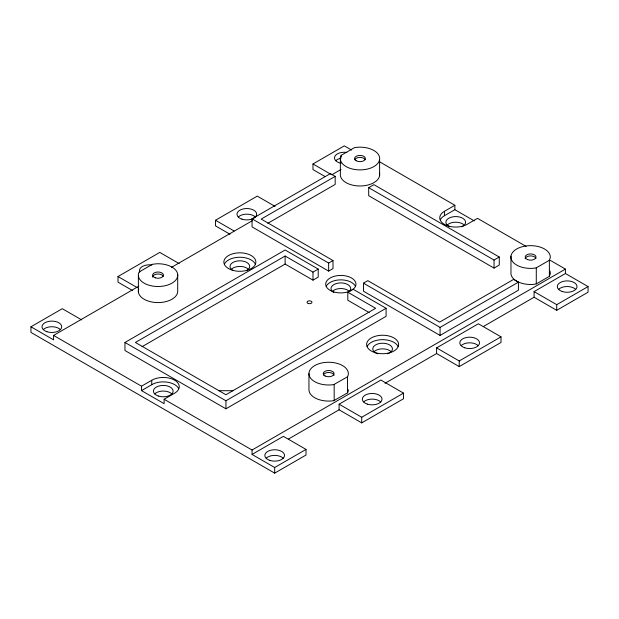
<?xml version="1.0" encoding="UTF-8"?>
<svg xmlns="http://www.w3.org/2000/svg" width="619" height="619" viewBox="0 0 619 619"><rect width="100%" height="100%" fill="white"/><g stroke="black" fill="none" stroke-linecap="round" stroke-linejoin="round"><path stroke-width="0.93" d="M549.37 260.266L550.229 257.937A19.7 11.374 0 0 0 530.452 245.658A19.7 11.374 0 0 0 510.992 258.108A19.7 11.374 0 0 0 534.166 268.213L536.286 267.818L549.37 260.266L549.37 276.345L536.286 283.904L534.166 284.299A19.7 11.374 0 0 1 510.969 272.205L510.969 256.127M549.37 276.345L550.229 274.024A19.7 11.374 0 0 0 549.974 271.06M340.365 157.566L341.224 155.292L354.292 147.748L356.521 147.337A19.7 11.374 0 0 1 379.602 157.512A19.7 11.374 0 0 1 360.034 169.9A19.7 11.374 0 0 1 340.365 157.566L340.365 173.645A19.7 11.374 0 0 0 360.892 185.971A19.7 11.374 0 0 0 379.377 172.616M347.499 376.816L347.677 376.569A19.7 11.374 0 0 0 330.368 362.301A19.7 11.374 0 0 0 309.028 374.619A19.7 11.374 0 0 0 333.749 384.608L347.499 376.816L347.499 392.895L333.749 400.694A19.7 11.374 0 0 1 308.951 389.707L308.951 373.628M347.499 392.895L347.677 392.655A19.7 11.374 0 0 0 348.35 389.707M483.362 326.523L534.081 297.236L534.081 291.611L565.418 273.513L565.418 269.095L252.049 450.013L252.049 454.439L283.386 436.349L306.018 449.409L306.018 455.042L274.681 473.133L30.95 332.418L30.95 326.786L62.287 308.695L81.685 319.899M132.543 290.559L117.997 282.163L117.997 276.531L159.779 252.413L179.177 263.609M230.036 234.276L215.489 225.873L215.489 220.248L257.272 196.122L275.053 206.39M325.107 176.585L312.982 169.591L312.982 163.958L344.319 145.867L351.592 150.069M335.181 176.369L261.187 219.087L333.007 260.553L333.007 268.592L328.65 271.107L252.049 226.879L252.049 218.84L330.391 173.606L335.181 176.369L335.181 184.416L267.841 223.289M30.95 326.786L53.582 339.854L53.582 335.428L138.818 286.218M171.409 267.408L252.467 220.604M331.854 174.775L341.046 169.467M368.692 187.681L373.915 184.663L499.262 257.032L499.262 265.071L494.039 268.089L368.692 195.72L368.692 187.681L494.039 260.05L499.262 257.032M369.102 312.549L347.801 300.254L347.801 292.214L353.023 289.197L386.101 308.293L386.101 316.332L225.935 408.803L124.961 350.509L124.961 342.469L285.127 249.999L318.205 269.095L318.205 277.134L312.982 280.152L285.127 264.065L142.099 346.648M318.205 269.095L312.982 272.112L285.127 256.026L135.406 342.469L225.935 394.736L375.656 308.293L347.801 292.214M252.049 218.84L328.65 263.06L333.007 260.553M141.503 386.194L151.74 380.283A16.001 9.239 0 0 1 174.365 380.043A16.001 9.239 0 0 1 174.782 393.104L164.128 399.255L164.128 403.681L141.503 390.612L141.503 386.194L53.582 335.428M526.065 246.37L477.497 218.337L467.051 224.364A16.001 9.239 0 0 1 444.419 224.364A16.001 9.239 0 0 1 444.427 211.303L454.872 205.268L454.872 209.694L474.27 220.89M440.279 219.861A16.001 9.239 0 0 1 444.427 215.722L454.872 209.694M141.503 390.612L151.74 384.701A16.001 9.239 0 0 1 178.643 388.562M363.469 283.169L367.825 280.655L439.637 322.112L513.623 279.393L518.413 282.163L518.413 290.203L440.07 335.428L363.469 291.209L363.469 283.169L440.07 327.389L518.413 282.163M124.961 342.469L225.935 400.764L386.101 308.293M339.096 409.809L339.096 404.184L380.878 380.058L403.511 393.127L403.511 398.752L361.728 422.878L339.096 409.809L288.377 439.095M436.588 353.526L436.588 347.893L478.371 323.776L501.003 336.837L501.003 342.469L459.221 366.587L436.588 353.526L385.033 383.285M252.049 454.439L274.681 467.507L306.018 449.409M339.096 404.184L361.728 417.252L403.511 393.127M436.588 347.893L459.221 360.962L501.003 336.837M534.081 291.611L556.713 304.672L588.05 286.582L588.05 292.214L556.713 310.305L534.081 297.236M218.971 390.713L232.899 390.713M379.509 161.76L454.872 205.268M550.345 260.39L565.418 269.095M565.418 273.513L588.05 286.582M312.982 163.958L330.763 174.225M215.489 220.248L234.083 230.98M117.997 276.531L137.395 287.734M164.128 399.255L252.049 450.013M556.713 304.672L556.713 310.305M536.286 267.818L536.286 283.904M494.039 260.05L494.039 268.089M459.221 360.962L459.221 366.587M444.427 211.303L444.427 215.722M440.07 327.389L440.07 335.428M379.609 159.493L379.609 175.579M361.728 417.252L361.728 422.878M341.224 155.292L341.224 157.18M334.175 384.507L334.175 400.594M328.65 263.06L328.65 271.107M312.982 272.112L312.982 280.152M285.127 256.026L285.127 264.065M274.681 467.507L274.681 473.133M225.935 400.764L225.935 408.803M177.699 274.41L177.699 290.489A19.7 11.374 0 0 1 156.7 302.552A19.7 11.374 0 0 1 138.733 288.957M151.74 380.283L151.74 384.701M138.377 275.842L138.377 291.92M333.873 292.617A9.85 5.687 0 0 1 333.873 284.57A9.85 5.687 0 0 1 347.801 284.57A9.85 5.687 0 0 1 347.801 292.617M332.31 291.379A9.85 5.687 0 0 1 349.364 291.379M340.953 163.269A9.85 5.687 0 0 1 334.925 156.22A9.85 5.687 0 0 1 346.864 152.436M139.824 271.973A9.85 5.687 0 0 1 151.879 265.009M232.899 270.503A9.85 5.687 0 0 1 232.899 262.464A9.85 5.687 0 0 1 246.826 262.464A9.85 5.687 0 0 1 246.826 270.503M377.698 353.828A9.85 5.687 0 0 1 375.075 345.247A9.85 5.687 0 0 1 390.163 345.247A9.85 5.687 0 0 1 387.54 353.828M449.603 226.701A9.85 5.687 0 0 1 448.597 218.337A9.85 5.687 0 0 1 463.12 218.492A9.85 5.687 0 0 1 461.596 226.825M43.315 329.571A9.85 5.687 0 0 1 60.368 329.571M231.336 269.265A9.85 5.687 0 0 1 248.389 269.265M238.3 216.998A9.85 5.687 0 0 1 255.353 216.998M335.792 160.716A9.85 5.687 0 0 1 340.953 158.216M446.709 225.618A9.85 5.687 0 0 1 463.654 224.504M154.735 393.901A9.85 5.687 0 0 1 171.788 393.901M266.155 458.23A9.85 5.687 0 0 1 283.208 458.23M363.647 401.94A9.85 5.687 0 0 1 380.7 401.94M461.14 345.657A9.85 5.687 0 0 1 478.193 345.657M558.632 289.367A9.85 5.687 0 0 1 575.685 289.367M374.093 351.685A9.85 5.687 0 0 1 391.146 351.685M152.622 277.134A5.416 3.126 0 0 1 157.334 274.031A5.416 3.126 0 0 1 163.269 276.322M323.319 375.083A5.416 3.126 0 0 1 328.898 372.514A5.416 3.126 0 0 1 334.051 375.369M525.206 258.742A5.416 3.126 0 0 1 530.406 255.918A5.416 3.126 0 0 1 535.938 258.525M354.757 159.733A5.416 3.126 0 0 1 359.987 157.412A5.416 3.126 0 0 1 365.218 159.733M224.403 264.089A16.001 9.239 0 0 1 239.863 257.241A16.001 9.239 0 0 1 255.322 264.089M351.716 290.249A15.135 8.743 0 0 1 326.375 286.759A15.135 8.743 0 0 1 343.87 275.61A15.135 8.743 0 0 1 352.381 289.824M326.151 286.473A15.135 8.743 0 0 1 340.582 279.858A15.135 8.743 0 0 1 355.391 286.187M367.16 346.508A16.001 9.239 0 0 1 382.619 339.661A16.001 9.239 0 0 1 398.079 346.508M139.345 271.849L138.733 272.878A19.7 11.374 0 0 0 155.841 286.427A19.7 11.374 0 0 0 177.73 275.401A19.7 11.374 0 0 0 156.8 263.779L152.475 264.267L139.345 271.849M308.27 303.496A2.461 1.424 0 0 0 311.961 302.265A2.461 1.424 0 0 0 308.27 301.035A2.461 1.424 0 0 0 308.27 303.496M241.905 219.141A9.85 5.687 0 0 0 256.676 214.213A9.85 5.687 0 0 0 241.905 209.292A9.85 5.687 0 0 0 241.905 219.141M46.92 331.714A9.85 5.687 0 0 0 61.691 326.786A9.85 5.687 0 0 0 46.92 321.865A9.85 5.687 0 0 0 46.92 331.714M562.238 291.51A9.85 5.687 0 0 0 577.009 286.582A9.85 5.687 0 0 0 562.238 281.66A9.85 5.687 0 0 0 562.238 291.51M464.745 347.793A9.85 5.687 0 0 0 479.516 342.872A9.85 5.687 0 0 0 464.745 337.943A9.85 5.687 0 0 0 464.745 347.793M367.253 404.083A9.85 5.687 0 0 0 382.024 399.154A9.85 5.687 0 0 0 367.253 394.233A9.85 5.687 0 0 0 367.253 404.083M269.76 460.366A9.85 5.687 0 0 0 284.531 455.445A9.85 5.687 0 0 0 269.76 450.516A9.85 5.687 0 0 0 269.76 460.366M158.34 396.036A9.85 5.687 0 0 0 173.111 391.115A9.85 5.687 0 0 0 158.34 386.194A9.85 5.687 0 0 0 158.34 396.036M155.33 277.83A5.416 3.126 0 0 0 163.455 275.122A5.416 3.126 0 0 0 155.33 272.414A5.416 3.126 0 0 0 155.33 277.83M356.157 160.739A5.416 3.126 0 0 0 365.218 159.338A5.416 3.126 0 0 0 358.587 155.508A5.416 3.126 0 0 0 356.157 160.739M527.458 259.578A5.416 3.126 0 0 0 535.992 257.334A5.416 3.126 0 0 0 528.347 254.185A5.416 3.126 0 0 0 527.458 259.578M325.161 376.019A5.416 3.126 0 0 0 333.981 374.178A5.416 3.126 0 0 0 326.809 370.688A5.416 3.126 0 0 0 325.161 376.019M228.543 268.592A16.001 9.239 0 0 0 255.322 264.452A16.001 9.239 0 0 0 235.723 253.132A16.001 9.239 0 0 0 228.543 268.592M374.619 352.482A16.001 9.239 0 0 0 398.621 344.481A16.001 9.239 0 0 0 374.619 336.473A16.001 9.239 0 0 0 374.619 352.482"/></g></svg>
